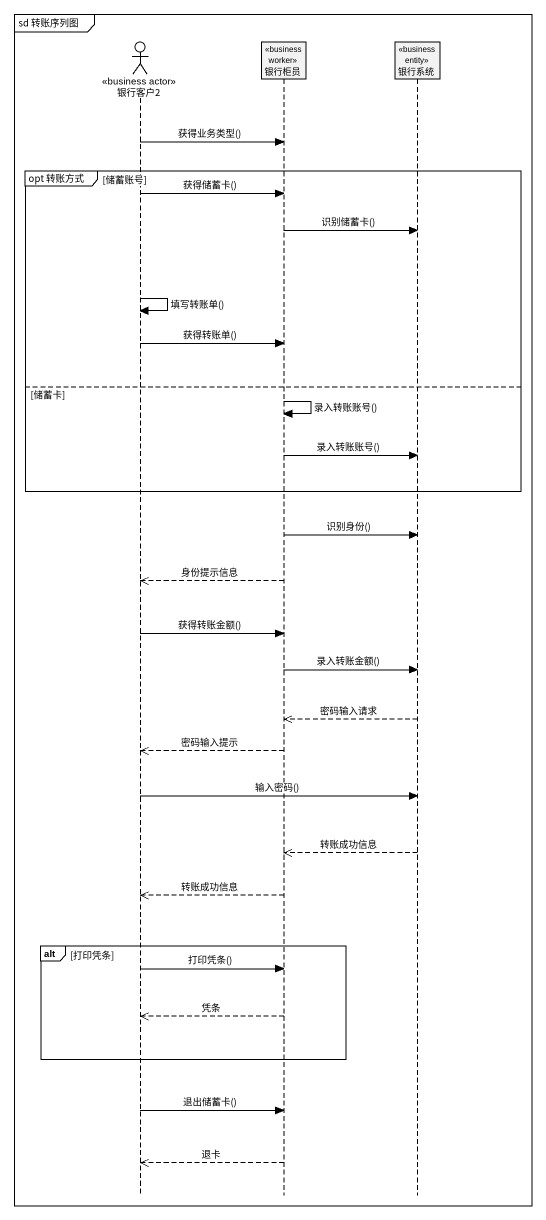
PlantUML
@startuml
mainframe sd 转账序列图
hide footbox
actor 银行客户2 <<business actor>>
participant 银行柜员 <<business worker>>
participant 银行系统 <<business entity>>

银行客户2 -> 银行柜员 : 获得业务类型()
group opt 转账方式 [储蓄账号]
  银行客户2 -> 银行柜员 : 获得储蓄卡()
  银行柜员 -> 银行系统 : 识别储蓄卡()
  银行客户2 -> 银行客户2 : 填写转账单()
  银行客户2 -> 银行柜员 : 获得转账单()
else 储蓄卡
  银行柜员 -> 银行柜员 : 录入转账账号()
  银行柜员 -> 银行系统 : 录入转账账号()
end
银行柜员 -> 银行系统 : 识别身份()
银行柜员 -->> 银行客户2 : 身份提示信息
银行客户2 -> 银行柜员 : 获得转账金额()
银行柜员 -> 银行系统 : 录入转账金额()
银行系统 -->> 银行柜员 : 密码输入请求
银行柜员 -->> 银行客户2 : 密码输入提示
银行客户2 -> 银行系统 : 输入密码()
银行系统 -->> 银行柜员 : 转账成功信息
银行柜员 -->> 银行客户2 : 转账成功信息
alt 打印凭条
  银行客户2 -> 银行柜员 : 打印凭条()
  银行柜员 -->> 银行客户2 : 凭条
end
银行客户2 -> 银行柜员 : 退出储蓄卡()
银行柜员 -->> 银行客户2 : 退卡
@enduml
